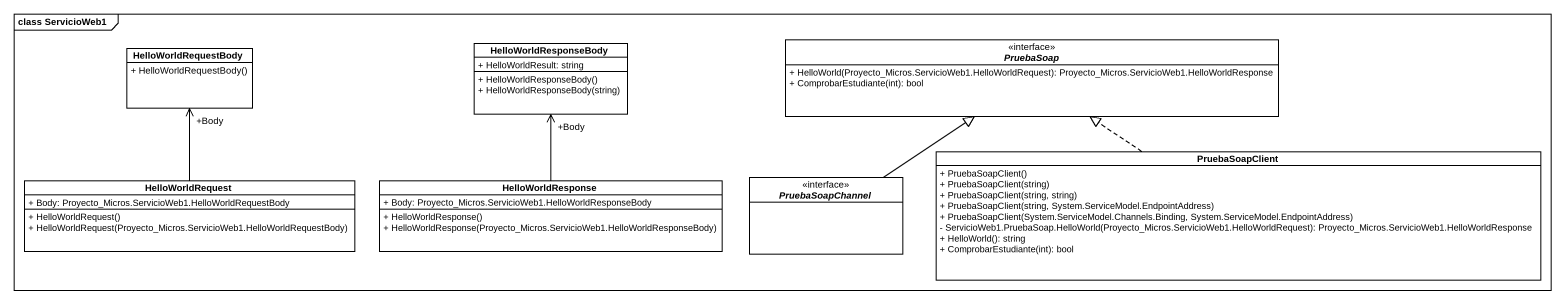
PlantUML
@startuml
mainframe class ServicioWeb1
hide circle
hide empty members
skinparam classAttributeIconSize 0
class HelloWorldRequestBody {
  + HelloWorldRequestBody()
}
class HelloWorldResponseBody {
  + HelloWorldResult: string
  + HelloWorldResponseBody()
  + HelloWorldResponseBody(string)
}
interface PruebaSoap {
  + HelloWorld(Proyecto_Micros.ServicioWeb1.HelloWorldRequest): Proyecto_Micros.ServicioWeb1.HelloWorldResponse
  + ComprobarEstudiante(int): bool
}
class HelloWorldRequest {
  + Body: Proyecto_Micros.ServicioWeb1.HelloWorldRequestBody
  + HelloWorldRequest()
  + HelloWorldRequest(Proyecto_Micros.ServicioWeb1.HelloWorldRequestBody)
}
class HelloWorldResponse {
  + Body: Proyecto_Micros.ServicioWeb1.HelloWorldResponseBody
  + HelloWorldResponse()
  + HelloWorldResponse(Proyecto_Micros.ServicioWeb1.HelloWorldResponseBody)
}
interface PruebaSoapChannel
class PruebaSoapClient {
  + PruebaSoapClient()
  + PruebaSoapClient(string)
  + PruebaSoapClient(string, string)
  + PruebaSoapClient(string, System.ServiceModel.EndpointAddress)
  + PruebaSoapClient(System.ServiceModel.Channels.Binding, System.ServiceModel.EndpointAddress)
  - ServicioWeb1.PruebaSoap.HelloWorld(Proyecto_Micros.ServicioWeb1.HelloWorldRequest): Proyecto_Micros.ServicioWeb1.HelloWorldResponse
  + HelloWorld(): string
  + ComprobarEstudiante(int): bool
}
HelloWorldRequest -up-> "+Body" HelloWorldRequestBody
HelloWorldResponse -up-> "+Body" HelloWorldResponseBody
PruebaSoapChannel -up-|> PruebaSoap
PruebaSoapClient .up.|> PruebaSoap
@enduml
